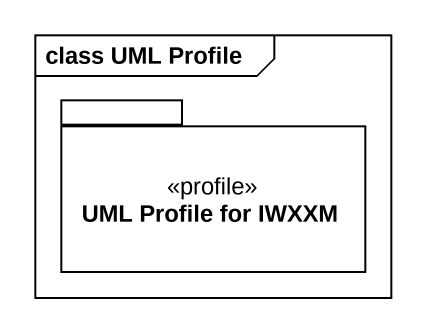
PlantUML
@startuml
mainframe class UML Profile
package "UML Profile for IWXXM" as UML_Profile_for_IWXXM <<profile>> {
}
@enduml
